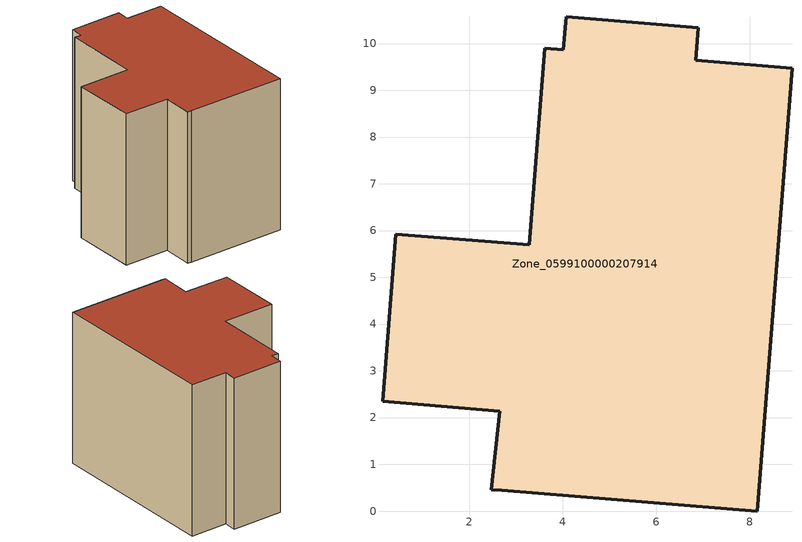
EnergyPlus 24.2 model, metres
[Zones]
Zone_0599100000207914
 floor ground (C_G): 2.47,0.46 2.65,2.14 0.14,2.35 0.42,5.92 3.28,5.7 3.61,9.9 4.01,9.87 4.07,10.57 6.9,10.34 6.84,9.64 8.9,9.47 8.16,0 2.69,0.45 z0.29
 wall outside (C_F): 8.16,0 8.9,9.47 6.84,9.64 6.9,10.34 4.07,10.57 4.01,9.87 3.61,9.9 3.28,5.7 0.42,5.92 0.14,2.35 2.65,2.14 2.47,0.46 2.69,0.45 8.16,0 z0.29:8.65
 roof outside (C_R): 2.65,2.14 2.47,0.46 2.69,0.45 8.16,0 8.9,9.47 6.84,9.64 6.9,10.34 4.07,10.57 4.01,9.87 3.61,9.9 3.28,5.7 0.42,5.92 0.14,2.35 z8.65
[BUILDING]
Pand.0599100000207914: North Axis=0; Terrain=City; Loads Convergence Tolerance Value=0.04; Temperature Convergence Tolerance Value=0.4; Solar Distribution=FullExterior; Maximum Number of Warmup Days=25; Minimum Number of Warmup Days=1
[Site:Location]
Rotterdam.The.Hague.AP_ZH_NLD Design_Conditions: Latitude=51.96; Longitude=4.45; Time Zone=1; Elevation=-4.5
[SITE:GROUNDTEMPERATURE:BUILDINGSURFACE]
18, 18, 18, 18, 18, 18, 18, 18, 18, 18, 18, 18
[MATERIAL] Thermal Absorptance=0.9; Solar Absorptance=0.7; Visible Absorptance=0.7
Name | Roughness | Thickness | Conductivity | Density | Specific Heat
G.TC.1946 | MediumSmooth | 0.15 | 1 | 540 | 1210
F.TC.1946 | Rough | 0.3 | 0.857143 | 1920 | 840
R.TC.1946 | MediumRough | 0.2 | 0.909091 | 1500 | 1000
[CONSTRUCTION]
C_G: G.TC.1946
C_F: F.TC.1946
C_R: R.TC.1946
[ZONE]
Zone_0599100000207914: Type=1; Multiplier=1; Ceiling Height=Autocalculate; Volume=Autocalculate; Floor Area=autocalculate; Part of Total Floor Area=Yes
[ZONEINFILTRATION:DESIGNFLOWRATE]
Infil_Zone_0599100000207914: Zone or ZoneList or Space or SpaceList=Zone_0599100000207914; Schedule=AlwaysOn; Design Flow Rate Calculation Method=Flow/Area; Flow Rate per Floor Area=0.003; Constant Term Coefficient=1; Temperature Term Coefficient=0; Velocity Term Coefficient=0; Velocity Squared Term Coefficient=0
[HVACTEMPLATE:ZONE:IDEALLOADSAIRSYSTEM]
Zone_0599100000207914: Maximum Heating Supply Air Temperature=50; Minimum Cooling Supply Air Temperature=13; Maximum Heating Supply Air Humidity Ratio=0.0156; Minimum Cooling Supply Air Humidity Ratio=0.0077; Heating Limit=NoLimit; Cooling Limit=NoLimit; Dehumidification Control Type=ConstantSensibleHeatRatio; Cooling Sensible Heat Ratio=0.7; Dehumidification Setpoint=60; Humidification Control Type=None; Humidification Setpoint=30; Outdoor Air Method=None; Outdoor Air Flow Rate per Person=0.00944; Outdoor Air Flow Rate per Zone Floor Area=0; Outdoor Air Flow Rate per Zone=0; Demand Controlled Ventilation Type=None; Outdoor Air Economizer Type=NoEconomizer; Heat Recovery Type=None; Sensible Heat Recovery Effectiveness=0.7; Latent Heat Recovery Effectiveness=0.65
[ZONECONTROL:THERMOSTAT]
ThermostatControl_Zone_0599100000207914: Zone or ZoneList=Zone_0599100000207914; Control Type Schedule=DualSetpointControlType; Control 1=Thermostat_Zone_0599100000207914; Temperature Difference Between Cutout And Setpoint=0
[THERMOSTATSETPOINT:DUALSETPOINT]
Thermostat_Zone_0599100000207914: Heating Setpoint Temperature Schedule=HeatingSetpoint_Zone_0599100000207914; Cooling Setpoint Temperature Schedule=CoolingSetpoint_Zone_0599100000207914
[SCHEDULE:COMPACT]
HeatingSetpoint_Zone_0599100000207914: Through: 12/31, For: AllDays, Until: 24:00, 21
CoolingSetpoint_Zone_0599100000207914: Through: 12/31, For: AllDays, Until: 24:00, 24
DualSetpointControlType: Through: 12/31, For: AllDays, Until: 24:00, 4
AlwaysOn: Through: 12/31, For: AllDays, Until: 24:00, 1
